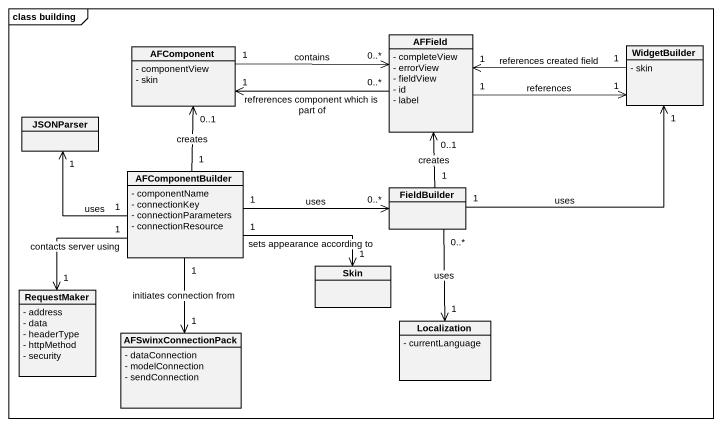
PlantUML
@startuml
mainframe class building
hide circle
hide empty members
skinparam classAttributeIconSize 0
class AFField {
  - completeView
  - errorView
  - fieldView
  - id
  - label
}
class AFComponent {
  - componentView
  - skin
}
class WidgetBuilder {
  - skin
}
class JSONParser
class AFComponentBuilder {
  - componentName
  - connectionKey
  - connectionParameters
  - connectionResource
}
class FieldBuilder
class Skin
class RequestMaker {
  - address
  - data
  - headerType
  - httpMethod
  - security
}
class AFSwinxConnectionPack {
  - dataConnection
  - modelConnection
  - sendConnection
}
class Localization {
  - currentLanguage
}
AFField "0..*" -left-> "1" AFComponent : refrerences component which is part of
AFField "1" -right-> "1" WidgetBuilder : references
AFComponent "1" -right-> "0..*" AFField : contains
WidgetBuilder "1" -left-> "1" AFField : references created field
AFComponentBuilder "1" -up-> "0..1" AFComponent : creates
AFComponentBuilder "1" -up-> "1" JSONParser : uses
AFComponentBuilder "1" -right-> "0..*" FieldBuilder : uses
AFComponentBuilder "1" -right-> "1" Skin : sets appearance according to
AFComponentBuilder "1" --> "1" RequestMaker : contacts server using
AFComponentBuilder "1" --> "1" AFSwinxConnectionPack : initiates connection from
FieldBuilder "1" -up-> "0..1" AFField : creates
FieldBuilder "1" -right-> "1" WidgetBuilder : uses
FieldBuilder "0..*" --> "1" Localization : uses
@enduml
